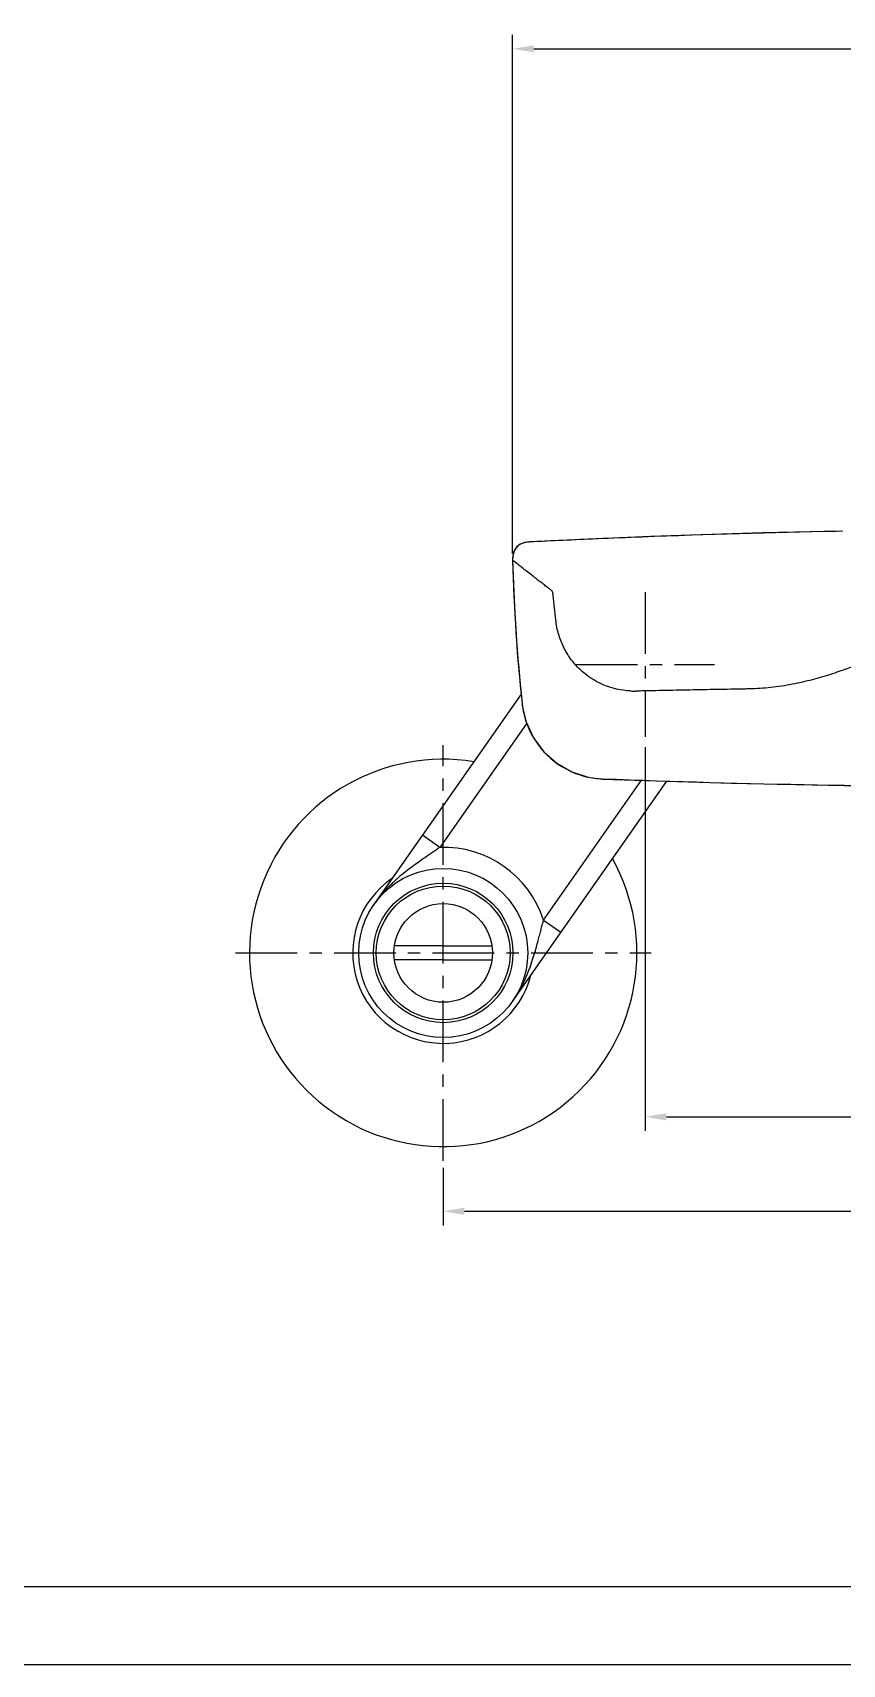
# Model space of a CAD drawing. Extents: x 6471 to 7065, y -5206 to -4786.
# Drawn here: x 6731.9 to 6846.8, y -5206.2 to -4974.5 of the extents above; entities that cross this region are included whole.
import ezdxf

# ---------------------------------------------------------------- set-up
doc = ezdxf.new("R2010")
doc.units = 0
doc.header["$LTSCALE"] = 7
doc.header["$MEASUREMENT"] = 0
doc.linetypes.add('CENTER', pattern=[2, 1.25, -0.25, 0.25, -0.25])
doc.layers.get('0').update_dxf_attribs({"color": 2, "linetype": 'CONTINUOUS'})
for name, color, linetype in [('CL', 1, 'CENTER'), ('D', 2, 'CONTINUOUS'), ('DWG', 7, 'CONTINUOUS'), ('TXT', 4, 'CONTINUOUS')]:
    doc.layers.add(name, color=color, linetype=linetype)

msp = doc.modelspace()

# ---------------------------------------------------------------- linework, layer by layer
at = {"linetype": 'Continuous'}
msp.add_lwpolyline([(6470.77, -5206.18), (7064.77, -5206.18), (7064.77, -4786.18), (6470.77, -4786.18)], close=True, dxfattribs=at)
at = {"layer": 'CL', "linetype": 'CENTER'}
for p, q in [((6818.83, -5053.97), (6818.83, -5074.48)), ((6809, -5064.23), (6828.66, -5064.23))]:
    msp.add_line(p, q, dxfattribs=at)
at = {"layer": 'CL'}
for p, q in [((6790.15, -5134.68), (6790.15, -5075.68)), ((6760.65, -5105.18), (6819.65, -5105.18))]:
    msp.add_line(p, q, dxfattribs=at)
at = {"layer": 'D'}
for p, q in [((6800, -5048.45), (6800, -4974.82)), ((6803, -4976.82), (6944.64, -4976.82)), ((6818.83, -5075.95), (6818.83, -5130.45)), ((6821.83, -5128.45), (6925.83, -5128.45)), ((6790.15, -5135.68), (6790.15, -5143.85)), ((6793.15, -5141.85), (6954.51, -5141.85))]:
    msp.add_line(p, q, dxfattribs=at)
for points in [[(6803, -4976.32), (6803, -4977.32), (6800, -4976.82)], [(6821.83, -5127.95), (6821.83, -5128.95), (6818.83, -5128.45)], [(6793.15, -5141.35), (6793.15, -5142.35), (6790.15, -5141.85)]]:
    msp.add_solid(points, dxfattribs=at)
at = {"layer": 'DWG', "linetype": 'Continuous'}
for p, q in [((6802.42, -5046.83), (6802.42, -5046.83)), ((6846.78, -5045.31), (6845.93, -5045.33)), ((6800, -5049.45), (6800, -5049.45)), ((6801.35, -5069.75), (6801.34, -5069.75)), ((6801.41, -5070.28), (6801.42, -5070.28)), ((6812.78, -5080.47), (6812.78, -5080.49))]:
    msp.add_line(p, q, dxfattribs=at)
at = {"layer": 'DWG'}
for p, q in [((6801.22, -5068.46), (6780.32, -5098.3)), ((6802, -5072.57), (6789.66, -5090.19)), ((6799.98, -5112.07), (6821.88, -5080.78)), ((6804.4, -5100.52), (6818.3, -5080.66)), ((6789.66, -5090.19), (6787.2, -5088.47)), ((6804.4, -5100.52), (6806.86, -5102.24)), ((6790.15, -5104.18), (6783.22, -5104.18)), ((6790.15, -5104.18), (6797.08, -5104.18)), ((6790.15, -5106.18), (6783.22, -5106.18)), ((6790.15, -5106.18), (6797.08, -5106.18))]:
    msp.add_line(p, q, dxfattribs=at)
at = {"layer": 'DWG', "linetype": 'Continuous'}
for points in [[(6802.42, -5046.83), (6801.77, -5046.91), (6801.08, -5047.17), (6800.57, -5047.56), (6800.23, -5048.1), (6800.03, -5048.81), (6800, -5049.45)], [(6846.82, -5045.3), (6835.55, -5045.56), (6819.56, -5046.08), (6802.42, -5046.83)], [(6800, -5049.45), (6800.26, -5056.13), (6800.72, -5063.12), (6801.34, -5069.75)], [(6801.34, -5069.75), (6801.35, -5069.83), (6801.41, -5070.23), (6801.41, -5070.28)], [(6801.41, -5070.28), (6801.92, -5072.38), (6802.95, -5074.63), (6804.42, -5076.62), (6806.26, -5078.26), (6808.39, -5079.47), (6810.71, -5080.23), (6812.78, -5080.49)], [(6812.78, -5080.49), (6831.08, -5081.07), (6851.68, -5081.48), (6873.83, -5081.63)]]:
    msp.add_lwpolyline(points, dxfattribs=at)
at = {"layer": 'DWG'}
for radius in [12, 9.9, 9.5, 7]:
    msp.add_circle((6790.15, -5105.18), radius, dxfattribs=at)
at = {"layer": 'DWG', "linetype": 'Continuous'}
for centre, radius, start, end in [((6802.4, -5049.74), 2.89, 103.7359, 108.1765), ((6873.84, -6478.56), 1433.5, 92.47521, 92.8558), ((6873.83, -6478.21), 1433.15, 92.21642, 92.47517), ((6873.83, -6478.26), 1433.2, 91.11544, 92.2164), ((7053.23, -5042.85), 253.31, 181.4941, 186.0968), ((6803, -5049.23), 2.99, 168.024, 170.7243), ((6817.32, -5055.8), 12.2, 267.2454, 270.5158), ((6813.43, -5068.46), 12.15, 186.0978, 188.6166), ((6813.4, -5068.46), 12.12, 188.6264, 199.646), ((6813.36, -5068.48), 12.07, 199.6636, 202.7254), ((6813.24, -5068.54), 11.94, 202.654, 255.6402), ((6813.22, -5068.57), 11.9, 255.6767, 256.6143), ((6813.23, -5068.53), 11.95, 256.6328, 267.8585), ((6873.86, -3442.57), 1639.03, 267.8644, 269.99889)]:
    msp.add_arc(centre, radius, start, end, dxfattribs=at)
at = {"layer": 'DWG'}
for radius, start, end in [(27.5, 80.8719, 29.1277), (15, 18.1301, 91.8699), (12.84, 124.2069, 345.7931)]:
    msp.add_arc((6790.15, -5105.18), radius, start, end, dxfattribs=at)
at = {"layer": 'DWG', "linetype": 'Continuous'}
for points, knots in [([(6801.5, -5046.99), (6801.32, -5047.05), (6800.98, -5047.21), (6800.54, -5047.58), (6800.23, -5048.06), (6800.11, -5048.42), (6800.07, -5048.61)], [0, 0, 0, 0, 0.250115, 0.499957, 0.749833, 1, 1, 1, 1]), ([(6805.63, -5053.83), (6805.61, -5053.8), (6805.56, -5053.76), (6805.47, -5053.69), (6805.35, -5053.6), (6805.22, -5053.5), (6805.04, -5053.36), (6804.82, -5053.19), (6804.57, -5052.99), (6804.32, -5052.79), (6804, -5052.55), (6803.61, -5052.25), (6803.17, -5051.9), (6802.63, -5051.48), (6802.02, -5051.01), (6801.37, -5050.5), (6800.71, -5049.99), (6800.27, -5049.65), (6800, -5049.45)], [0, 0, 0, 0, 0.01361, 0.025856, 0.050133, 0.074135, 0.097859, 0.144475, 0.189977, 0.234369, 0.277648, 0.360858, 0.439571, 0.513752, 0.648384, 0.764505, 0.861923, 1, 1, 1, 1]), ([(6805.75, -5054.3), (6805.74, -5054.2), (6805.72, -5054.04), (6805.66, -5053.89), (6805.63, -5053.83)], [0, 0, 0, 0, 0.593084, 1, 1, 1, 1]), ([(6806.14, -5057.94), (6806.06, -5057.33), (6805.97, -5056.42), (6805.84, -5055.21), (6805.78, -5054.6), (6805.75, -5054.3)], [0, 0, 0, 0, 0.500257, 0.750132, 1, 1, 1, 1]), ([(6816.73, -5067.99), (6815.41, -5067.92), (6812.75, -5067.33), (6809.93, -5065.46), (6808.19, -5063.45), (6807.17, -5061.74), (6806.47, -5059.89), (6806.21, -5058.59), (6806.14, -5057.94)], [0, 0, 0, 0, 0.251551, 0.501741, 0.626764, 0.751426, 0.875806, 1, 1, 1, 1]), ([(6852.69, -5063.04), (6852.58, -5063.04), (6852.31, -5063.08), (6851.87, -5063.2), (6851.3, -5063.39), (6850.33, -5063.75), (6848.86, -5064.32), (6846.82, -5065.08), (6844.46, -5065.87), (6841.81, -5066.61), (6838.93, -5067.22), (6836.93, -5067.48), (6835.91, -5067.57)], [0, 0, 0, 0, 0.018821, 0.045474, 0.079714, 0.121221, 0.224271, 0.350326, 0.494894, 0.653824, 0.823342, 1, 1, 1, 1]), ([(6832.88, -5067.71), (6831.59, -5067.74), (6829.02, -5067.78), (6825.8, -5067.84), (6823.22, -5067.89), (6821.29, -5067.93), (6819.68, -5067.96), (6818.4, -5067.99), (6817.75, -5068), (6817.43, -5068)], [0, 0, 0, 0, 0.250065, 0.500083, 0.625078, 0.750058, 0.875026, 0.9375, 1, 1, 1, 1]), ([(6835.91, -5067.57), (6835.41, -5067.62), (6834.65, -5067.67), (6833.64, -5067.7), (6833.13, -5067.71), (6832.88, -5067.71)], [0, 0, 0, 0, 0.498585, 0.749073, 1, 1, 1, 1])]:
    msp.add_open_spline(points, degree=3, knots=knots, dxfattribs=at)
for points in [[(6802.42, -5046.83), (6802.19, -5046.85), (6801.95, -5046.88), (6801.72, -5046.93)], [(6800.05, -5048.74), (6800.01, -5048.98), (6800, -5049.22), (6800, -5049.45)]]:
    msp.add_open_spline(points, degree=3, dxfattribs=at)
at = {"layer": 'DWG'}
for points in [[(6789.66, -5090.19), (6789.19, -5090.53), (6788.65, -5090.9), (6788.05, -5091.32), (6787.37, -5091.79), (6786.6, -5092.33), (6785.74, -5092.95), (6784.79, -5093.67), (6783.76, -5094.52), (6782.65, -5095.55), (6781.49, -5096.79), (6780.53, -5098.01)], [(6800.18, -5111.77), (6800.99, -5110.45), (6801.77, -5108.93), (6802.36, -5107.53), (6802.8, -5106.27), (6803.16, -5105.13), (6803.45, -5104.11), (6803.69, -5103.21), (6803.9, -5102.41), (6804.08, -5101.7), (6804.25, -5101.07), (6804.4, -5100.52)], [(6799.98, -5112.07), (6800.13, -5111.85)], [(6800.13, -5111.85), (6800.18, -5111.77)]]:
    msp.add_spline(points, degree=3, dxfattribs=at)
at = {"layer": 'TXT', "color": 4, "linetype": 'Continuous'}
msp.add_line((7050.77, -5195.18), (6496.77, -5195.18), dxfattribs=at)

doc.saveas('drawing.dxf')
